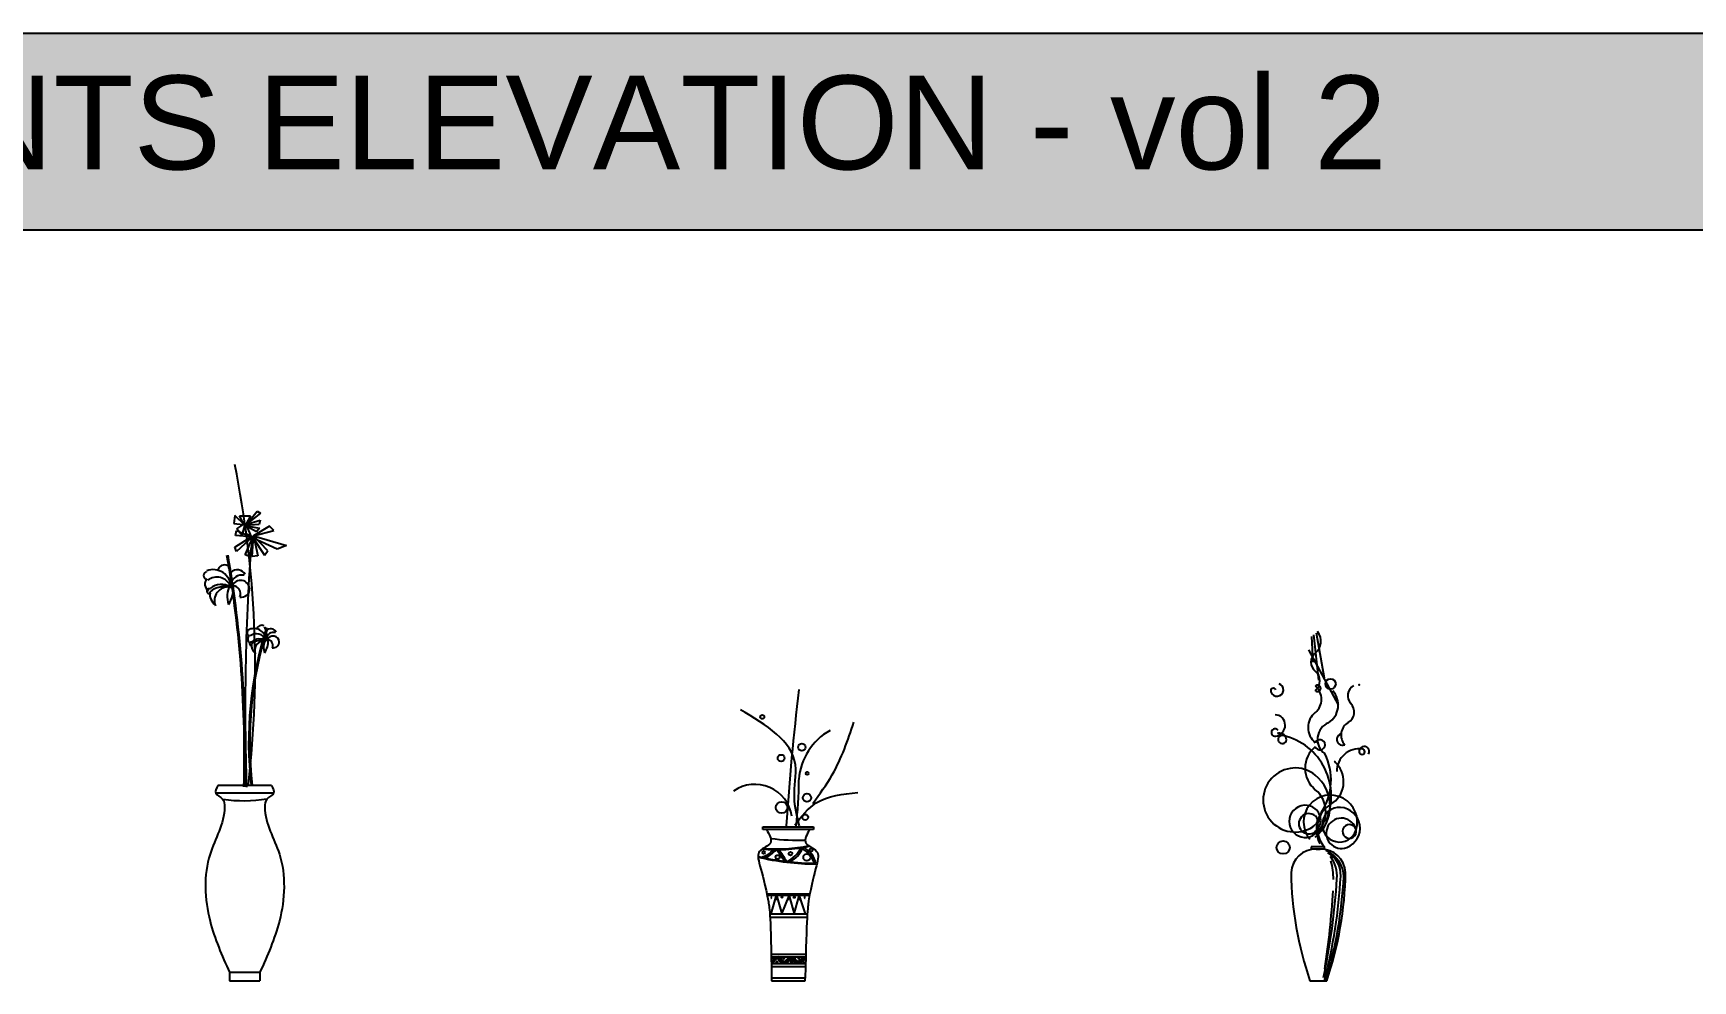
# Model space of a CAD drawing. Header units: millimetres. Extents: x 22565 to 38821, y 15578 to 26720.
# Drawn here: x 30698 to 33349, y 25206 to 26720 of the extents above; entities that cross this region are included whole.
import ezdxf

# ---------------------------------------------------------------- set-up
doc = ezdxf.new("R2010")
doc.units = ezdxf.units.MM
doc.layers.add('www.cad-blocks.net', color=7, linetype='Continuous')
doc.styles.get("Standard").update_dxf_attribs({"font": 'arial.ttf'})

# ---------------------------------------------------------------- blocks, each defined once
blk = doc.blocks.new('A$C2C050D2E')
for p, q in [((49.3, 743.8), (47.9, 730.6)), ((66, 727.8), (49.3, 743.8)), ((63.9, 729.9), (56.9, 743.1)), ((56.9, 743.1), (74.3, 743.1)), ((74.3, 743.1), (66.7, 729.2)), ((67.4, 728.5), (84.8, 750.7)), ((90.4, 747.3), (67.4, 729.2)), ((84.8, 750.7), (90.4, 747.3)), ((47.9, 730.6), (67.4, 728.5)), ((50.2, 711.9), (52.1, 719.8)), ((52.1, 719.8), (78, 708.6)), ((52.7, 722.2), (63.9, 729.9)), ((60.4, 712.4), (52.7, 722.2)), ((66, 730.6), (60.4, 712.4)), ((88.3, 729.2), (65.3, 727.8)), ((65.3, 727.8), (89, 723.6)), ((67.4, 714.5), (66, 730.6)), ((84.1, 717.3), (66, 727.8)), ((66.7, 729.2), (89.7, 736.1)), ((66.7, 729.9), (75.7, 709.7)), ((104.9, 726.8), (79, 710.9)), ((79, 710.9), (111.9, 719.8)), ((89, 723.6), (84.1, 717.3)), ((89.7, 736.1), (88.3, 729.2)), ((111.9, 719.8), (104.9, 726.8)), ((49.2, 693), (75.7, 709.7)), ((52.1, 686), (49.2, 693)), ((75.7, 709.7), (50.2, 711.9)), ((79, 710.9), (52.1, 686)), ((66.1, 681), (79, 710.9)), ((75.7, 709.7), (67.4, 714.5)), ((79, 710.9), (73, 678)), ((77, 678), (79, 710.9)), ((78, 708.6), (96.9, 680)), ((116.8, 690), (78.8, 707.4)), ((79, 710.9), (131.8, 695.9)), ((101.9, 687), (79, 710.9)), ((79, 710.9), (86, 679)), ((131.8, 695.9), (116.8, 690)), ((73, 678), (66.1, 681)), ((86, 679), (77, 678)), ((96.9, 680), (101.9, 687)), ((111.2, 299.9), (19.5, 299.9)), ((108.1, 312.1), (22.1, 312.1)), ((40.8, 13.6), (40.8, 0)), ((40.8, 13.6), (89.4, 13.6)), ((40.8, 0), (89.4, 0)), ((89.4, 13.6), (89.4, 0))]:
    blk.add_line(p, q)
for centre, radius, start, end in [((-1548.5, 500.8), 1630.3, 353.4271, 11.4798), ((3683, 434.2), 3617.1, 175.9288, 181.98), ((32.7, 654.2), 10.5, 58.5719, 174.5273), ((-1788, 360.5), 1852.5, 358.438, 9.925), ((-1787.9, 360.5), 1854.1, 358.4374, 9.9288), ((6, 647.7), 6.68, 104.6178, 255.3822), ((14.2, 634.1), 12.8, 140.4007, 237.5565), ((14.7, 628.6), 28.5, 1.4526, 111.2031), ((20.7, 621.6), 23.5, 24.3011, 127.6448), ((11.9, 643.7), 32.4, 339.3282, 32.4928), ((53.6, 643), 13.9, 26.4849, 138.6623), ((60.5, 630.9), 17.6, 78.2481, 169.096), ((58.5, 625.4), 14.6, 3.6125, 156.1515), ((8.8, 622.5), 4.05, 68.3736, 307.8954), ((32.4, 595.2), 34.8, 71.8991, 131.3527), ((33.5, 619.3), 24.3, 175.2992, 231.126), ((27.6, 606.1), 27.3, 57.869, 129.279), ((38.8, 607.4), 22, 83.668, 201.3419), ((79, 614.3), 41.9, 154.6608, 197.951), ((1.9, 627.4), 45.4, 325.1691, 4.9483), ((46, 618.9), 12.4, 333.6328, 93.7831), ((59.6, 626.6), 13.5, 259.343, 2.9899), ((73.5, 556.3), 4.68, 104.6178, 255.3822), ((673.5, 381.3), 602.1, 162.2777, 186.5706), ((79.6, 542.9), 20, 1.4526, 111.2031), ((674, 381.3), 600.8, 162.3182, 186.5557), ((92.2, 560.9), 7.35, 58.5719, 174.5273), ((77.6, 553.5), 22.7, 339.3282, 32.4928), ((106.8, 553), 9.74, 26.4849, 138.6623), ((111.6, 544.6), 12.3, 78.2481, 169.096), ((79.2, 546.8), 8.93, 140.4007, 237.5565), ((75.5, 538.7), 2.84, 68.3736, 307.8954), ((83.8, 538.1), 16.5, 24.3011, 127.6448), ((91.9, 519.6), 24.4, 71.8991, 131.3527), ((92.8, 536.5), 17, 175.2992, 231.126), ((88.6, 527.2), 19.1, 57.869, 129.279), ((96.4, 528.2), 15.4, 83.668, 201.3419), ((124.6, 533), 29.3, 154.6608, 197.951), ((70.7, 542.1), 31.8, 325.1691, 4.9483), ((110.2, 540.7), 10.2, 3.6125, 156.1515), ((101.5, 536.2), 8.69, 333.6328, 93.7831), ((111, 541.6), 9.42, 259.343, 2.9899), ((63.1, 521.3), 233.5, 261.9019, 279.2681)]:
    blk.add_arc(centre, radius, start, end)
for points in [[(22.1, 312.1), (19, 299.7), (29.9, 290.4), (33, 277.9), (9.7, 202.6), (9.7, 95.4), (40.8, 13.6)], [(108.1, 312.1), (111.2, 299.7), (100.3, 290.4), (97.2, 277.9), (120.5, 202.6), (120.5, 95.4), (89.4, 13.6)]]:
    blk.add_spline(points, degree=3)
blk = doc.blocks.new('A$C43C00572')
for p, q in [((46.6, 246.3), (127.8, 246.3)), ((46.6, 241.8), (46.6, 246.3)), ((127.8, 241.8), (46.6, 241.8)), ((127.8, 246.3), (127.8, 241.8)), ((53.2, 139.1), (121.9, 139.1)), ((53.7, 136.7), (121.5, 136.7)), ((60, 106.9), (68.6, 136.7)), ((68.6, 136.7), (76.9, 106.9)), ((76.9, 106.9), (88.8, 135.9)), ((88.8, 135.9), (96.9, 106.9)), ((96.9, 106.9), (104.9, 135.9)), ((104.9, 135.9), (114.4, 106.9)), ((57.9, 106.9), (117.8, 106.9)), ((58.6, 101.8), (117.1, 101.8)), ((60.1, 42.4), (115.4, 42.4)), ((60.2, 38.4), (115.2, 38.4)), ((60.4, 27.5), (115, 27.5)), ((60.5, 22.6), (114.8, 22.6)), ((114.4, 4.4), (60.8, 4.4)), ((60.8, 4.4), (60.8, 0)), ((60.8, 0), (114.4, 0)), ((114.4, 0), (114.4, 4.4))]:
    blk.add_line(p, q)
for centre, radius in [((45.9, 421.7), 3.15), ((109.1, 373.4), 5.93), ((75.9, 356), 5.37), ((117.6, 331.5), 2.3), ((117.3, 292.6), 6.7), ((76.8, 276.9), 9.2), ((114.6, 261.3), 4.6), ((48, 205), 1.97), ((70.4, 197.8), 3.2), ((90.8, 203.2), 2.95), ((117.2, 197.3), 5.65), ((124, 208.9), 2.46), ((77.5, 133.7), 0.99), ((97, 133.5), 0.99), ((68.6, 131.1), 1.15), ((88.2, 130.9), 1.01), ((105.7, 130.7), 1.15), ((62.3, 36.7), 1.01), ((69.2, 30.2), 1.01), ((80.3, 35.7), 1.01), ((92.8, 30.2), 1.21), ((104.1, 35.7), 0.807), ((113, 29), 1.01)]:
    blk.add_circle(centre, radius)
for centre, radius, start, end in [((3873.4, 5.1), 3796.9, 173.0379, 176.3405), ((203, 314.2), 98.9, 119.6168, 175.4941), ((-463.9, 318.8), 568.3, 352.6989, 0.2319), ((34, 254.2), 59.7, 8.4938, 124.7357), ((69.4, 458.2), 248.7, 264.6045, 282.0038), ((69.4, 458.2), 247.6, 264.6045, 282.0038), ((106.5, 582.9), 358.4, 262.5258, 271.3175), ((68.7, 230), 42.5, 292.6864, 335.6819), ((95.9, 180.1), 36.6, 12.0105, 64.4241), ((135.1, 608.3), 421.7, 256.819, 269.5357), ((135.1, 608.3), 420.6, 256.819, 269.5357), ((37.2, 231), 34.1, 282.142, 321.1618), ((37.2, 231), 37, 290.6948, 324.5654), ((-5.5, 144.3), 98.4, 28.4631, 41.4876), ((-5.5, 144.3), 101.3, 27.3043, 40.0696), ((68.7, 230), 45.4, 298.6583, 335.6819), ((95.9, 180.1), 33.7, 12.0105, 65.4837), ((59.7, 133.1), 1.21, 270.1488, 94.5099), ((114.6, 133.5), 1.4, 83.9213, 271.3833), ((74.6, 23.6), 14.6, 98.557, 164.1633), ((74.6, 23.6), 12.6, 105.8734, 164.1633), ((85.8, 40.5), 15.4, 190.1476, 237.2082), ((85.8, 40.5), 13.4, 190.1476, 256.5787), ((85.8, 40.5), 11.4, 190.1476, 250.1384), ((105, 15.4), 27.1, 122.0082, 148.1265), ((105, 15.4), 25.1, 115.3374, 151.4467), ((105, 15.4), 23.1, 120.4741, 148.4474), ((111.5, 44.5), 20.4, 206.6193, 236.3113), ((111.5, 44.5), 18.4, 200.2231, 246.4372), ((111.5, 44.5), 16.4, 201.7102, 240.8555), ((156.1, -17.3), 70.8, 128.1722, 137.9449), ((156.1, -17.3), 68.8, 126.4173, 139.2773), ((156.1, -17.3), 66.8, 127.749, 137.9131)]:
    blk.add_arc(centre, radius, start, end)
for points in [[(105.4, 247.5), (97.1, 293.5), (98.9, 345), (10.9, 433.3)], [(126.5, 283.4), (157.8, 329.4), (192.4, 413.2)], [(98, 249.3), (132.1, 284.3), (198.3, 300.8)]]:
    blk.add_spline(points, degree=3)
for points in [[(52.7, 241.8), (57.3, 233.7), (66.3, 217.8), (27.4, 206.7), (48.3, 177.5), (59.4, 103.6), (60.8, 4.4)], [(121.6, 241.8), (117.1, 233.7), (108, 217.8), (147, 206.7), (126, 177.5), (116.8, 105.7), (114.4, 4.4)]]:
    blk.add_open_spline(points, degree=3, knots=[0, 0, 0, 0, 39.08892, 76.920404, 145.90623, 159.265525, 159.265525, 159.265525, 159.265525])
blk = doc.blocks.new('A$C6CEF37F0')
for p, q in [((77.5, 550.3), (79.3, 509.2)), ((80.7, 552.7), (88.4, 480.6)), ((84.7, 555.9), (97.6, 484.1)), ((72.3, 529.1), (120.1, 440.8, 194.2)), ((76.6, 214.1, 194.2), (76.6, 211, 194.2)), ((98.2, 214.1, 194.2), (76.6, 214.1, 194.2)), ((98.2, 211, 194.2), (98.2, 214.1, 194.2)), ((76.6, 211, 194.2), (98.2, 211, 194.2)), ((84.9, 210.6, 194.2), (91.4, 210.6, 194.2)), ((74.7, 0), (101.6, 0))]:
    blk.add_line(p, q)
for centre, radius in [((107.7, 474.4, 194.2), 8.29), ((32.1, 213.2, 194.2), 10.5)]:
    blk.add_circle(centre, radius)
for centre, radius, start, end in [((68.1, 542.7, 194.2), 24.3, 308.991, 38.991), ((95.2, 509.2, 194.2), 18.8, 128.991, 231.009), ((71, 479.3, 194.2), 19.7, 308.991, 51.009), ((16.5, 463.2, 194.2), 4.34, 23.8198, 198.6812), ((22.1, 465.1, 194.2), 10.3, 198.6812, 71.3188), ((87, 467.4, 194.2), 4.96, 223.3077, 136.6923), ((66.5, 449.9, 194.2), 26.9, 308.991, 51.009), ((86.7, 440.8, 194.2), 33.4, 301.8795, 42.6685), ((154.1, 455.8, 194.2), 18.8, 120.6807, 222.6987), ((19.3, 409, 194.2), 15.9, 359.147, 90.853), ((103, 404.8, 194.2), 31.2, 128.991, 231.009), ((125.8, 429.7, 194.2), 19.7, 300.6807, 42.6987), ((19.2, 396.7, 194.2), 6, 36.4834, 281.8077), ((16.6, 409.1, 194.2), 18.7, 281.8077, 359.147), ((115.4, 386.1, 194.2), 28.6, 112.6825, 233.6885), ((147.6, 392.9, 194.2), 23.1, 120.6807, 222.6987), ((26, 384.5, 194.2), 11.3, 13.269, 109.51), ((30.6, 385.6, 194.2), 6.65, 76.731, 13.269), ((9.3, 295.1, 194.2), 99.6, 335.8136, 76.731), ((111.2, 339.7, 194.2), 44.2, 128.991, 231.009), ((90.8, 377.3, 194.2), 8.1, 203.1461, 156.8539), ((126.9, 385.7, 194.2), 9.26, 104.6856, 293.5202), ((140.5, 367.8, 194.2), 31.2, 120.6807, 133.7168), ((161.5, 366.6, 194.2), 8.04, 328.6238, 187.424), ((14.5, 320.7, 194.2), 94, 326.9134, 26.8442), ((86.8, 318.2, 194.2), 41.9, 300.6807, 42.6987), ((140.5, 367.8, 194.2), 31.2, 210.9303, 222.6987), ((153.8, 334.6, 194.2), 36.2, 82.576, 180.0627), ((157.9, 366.1, 194.2), 4.41, 187.424, 82.576), ((51.2, 288.9, 194.2), 51.2, 51.009, 308.991), ((43.2, 279.1, 194.2), 63.9, 308.991, 51.009), ((107.6, 253.9, 194.2), 42.9, 342.5732, 220.181), ((54.8, 270.1, 194.2), 45.4, 308.991, 51.009), ((67.2, 254.8, 194.2), 25.7, 51.009, 308.991), ((73.2, 251, 194.2), 16.2, 51.009, 308.991), ((68.6, 256.6, 194.2), 23.4, 308.991, 51.009), ((135.9, 241.6, 194.2), 50.8, 146.9134, 206.8442), ((130.7, 244.1, 194.2), 44.2, 120.6807, 222.6987), ((122.1, 249.4, 194.2), 27.7, 86.4439, 342.5732), ((121.8, 244, 194.2), 33.1, 291.1697, 86.4439), ((77.6, 256.4, 194.2), 9.25, 308.991, 51.009), ((9.3, 295.1, 194.2), 99.6, 320.4278, 329.2516), ((125, 235.7, 194.2), 24.2, 12.7813, 291.1697), ((137.8, 238.6, 194.2), 11, 159.9143, 12.7813), ((137.8, 238.6, 194.2), 11, 12.7813, 159.9143), ((84.1, 171.1, 194.2), 39.5, 88.8485, 177.3605), ((92.2, 171.1, 194.2), 39.5, 2.6395, 91.1515), ((83, 166), 45.7, 359.9121, 67.7865), ((83.5, 169.4), 40.5, 357.1848, 60.2368), ((67.4, 167.6), 50.7, 354.5295, 37.3817), ((14.7, 163.8), 97.6, 358.8061, 16.6478), ((613.5, 182.9), 569, 181.0055, 198.7525), ((-950.6, 227.2), 1070.4, 348.0224, 356.5523), ((-713, 212.1), 838.1, 345.3391, 356.9413), ((-549, 198.5), 678.5, 342.9927, 357.3149), ((-437.2, 182.9), 569, 341.2475, 358.9945), ((-1138.6, 213.5), 1252.3, 351.076, 356.8167)]:
    blk.add_arc(centre, radius, start, end)
blk.add_point((153.3, 472.8))
blk = doc.blocks.new('format')
at = {"layer": 'www.cad-blocks.net', "true_color": 0x546d8e}
h = blk.add_hatch(color=155, dxfattribs=at)
h.set_gradient(color1=(68, 68, 68), color2=(84, 109, 142), tint=1)
h.paths.add_polyline_path([(23683.3, 26720.1), (23683.3, 26405.7), (38820.7, 26405.7), (38820.7, 26720.1)])
at = {"layer": 'www.cad-blocks.net', "color": 155, "true_color": 0x546d8e}
for p, q in [((23683.3, 26720.1), (38820.7, 26720.1)), ((23683.3, 26405.7), (38820.7, 26405.7)), ((23683.3, 26405.7), (38820.7, 26405.7))]:
    blk.add_line(p, q, dxfattribs=at)
at = {"layer": 'www.cad-blocks.net', "insert": (29274.7, 26652.4), "char_height": 150, "attachment_point": 1}
blk.add_mtext_dynamic_manual_height_columns('{\\C255;\\c16777215;POTTED PLANTS ELEVATION - vol 2}', width=25984.467, gutter_width=12.5, heights=[0], dxfattribs=at)

msp = doc.modelspace()

# ---------------------------------------------------------------- block references
for name, p in [('A$C2C050D2E', (30970.4, 25205.6)), ('A$C6CEF37F0', (32662.9, 25205.6)), ('A$C43C00572', (31816.7, 25205.6))]:
    msp.add_blockref(name, p)
at = {"layer": 'www.cad-blocks.net'}
msp.add_blockref('format', (0, 0), dxfattribs=at)

doc.saveas('drawing.dxf')
